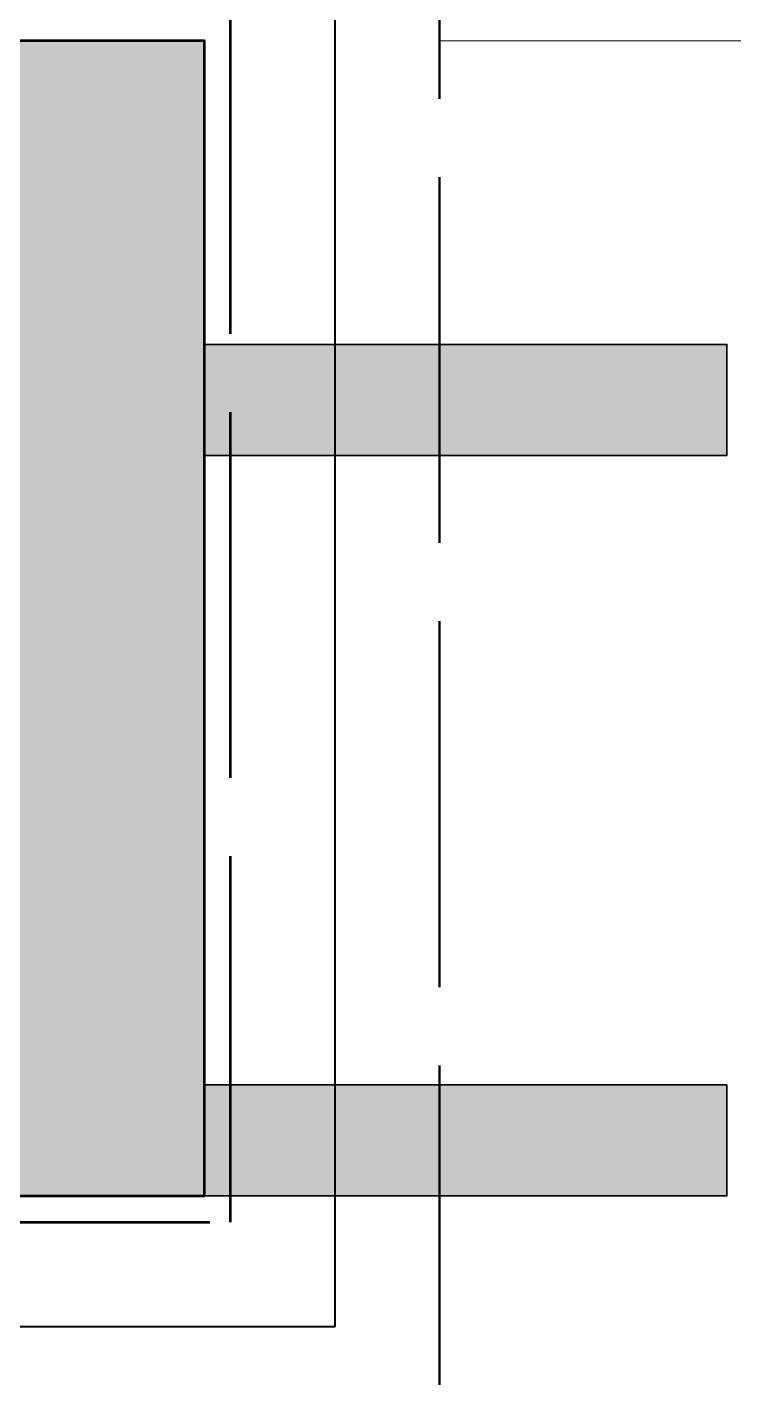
# Model space of a CAD drawing. Header units: millimetres. Extents: x 71 to 41929, y 71 to 131329.
# Drawn here: x 24408 to 25363, y 17171 to 18995 of the extents above; entities that cross this region are included whole.
import ezdxf

# ---------------------------------------------------------------- set-up
doc = ezdxf.new("R2010")
doc.units = ezdxf.units.MM
doc.linetypes.add('DASH_494_106', pattern=[599.722222, 493.888889, -105.833333])
for name, color, linetype in [('DIMENSIONS', 7, 'Continuous'), ('GEOFAB', 5, 'Continuous'), ('MODULE_ART', 7, 'Continuous'), ('PIPES', 7, 'Continuous'), ('TANK', 7, 'Continuous')]:
    doc.layers.add(name, color=color, linetype=linetype)

# ---------------------------------------------------------------- blocks, each defined once
blk = doc.blocks.new('atlancube_face')
at = {"true_color": 0x000000}
blk.add_solid([(-1.8, -1.8), (1151.8, -1.8), (-1.8, 781.8), (1151.8, 781.8)], dxfattribs=at)

msp = doc.modelspace()

# ---------------------------------------------------------------- linework, layer by layer
at = {"layer": 'DIMENSIONS', "lineweight": 18}
msp.add_line((24965.1, 18976.9), (25670.7, 18976.9), dxfattribs=at)
at = {"layer": 'GEOFAB', "color": 5, "linetype": 'DASH_494_106', "lineweight": 50}
msp.add_line((24965.1, 17099.4), (24965.1, 19618.1), dxfattribs=at)
at = {"layer": 'GEOFAB', "color": 6, "lineweight": 40}
for p, q in [((24824, 17240.6), (24824, 19476.9)), ((21021.2, 17240.6), (24824, 17240.6))]:
    msp.add_line(p, q, dxfattribs=at)
at = {"layer": 'GEOFAB', "color": 5, "linetype": 'DASH_494_106', "lineweight": 53}
msp.add_lwpolyline([(21162.4, 17381.7), (24682.9, 17381.7), (24682.9, 19012.2), (21162.4, 19012.2)], close=True, dxfattribs=at)
at = {"layer": 'PIPES', "lineweight": 35}
for points in [[(24647.6, 18416.9), (25353.2, 18416.9), (25353.2, 18566.9), (24647.6, 18566.9)], [(24647.6, 17416.9), (25353.2, 17416.9), (25353.2, 17566.9), (24647.6, 17566.9)]]:
    msp.add_lwpolyline(points, close=True, dxfattribs=at)
at = {"layer": 'PIPES', "true_color": 0xbfbfbf}
for points in [[(24647.6, 18416.9), (25353.2, 18416.9), (24647.6, 18566.9), (25353.2, 18566.9)], [(24647.6, 17416.9), (25353.2, 17416.9), (24647.6, 17566.9), (25353.2, 17566.9)]]:
    msp.add_solid(points, dxfattribs=at)
at = {"layer": 'TANK', "lineweight": 53}
msp.add_lwpolyline([(21197.6, 17416.9), (24647.6, 17416.9), (24647.6, 18976.9), (21197.6, 18976.9)], close=True, dxfattribs=at)

# ---------------------------------------------------------------- block references
at = {"layer": 'MODULE_ART'}
for p in [(23497.6, 18196.9), (23497.6, 17416.9)]:
    msp.add_blockref('atlancube_face', p, dxfattribs=at)

doc.saveas('drawing.dxf')
